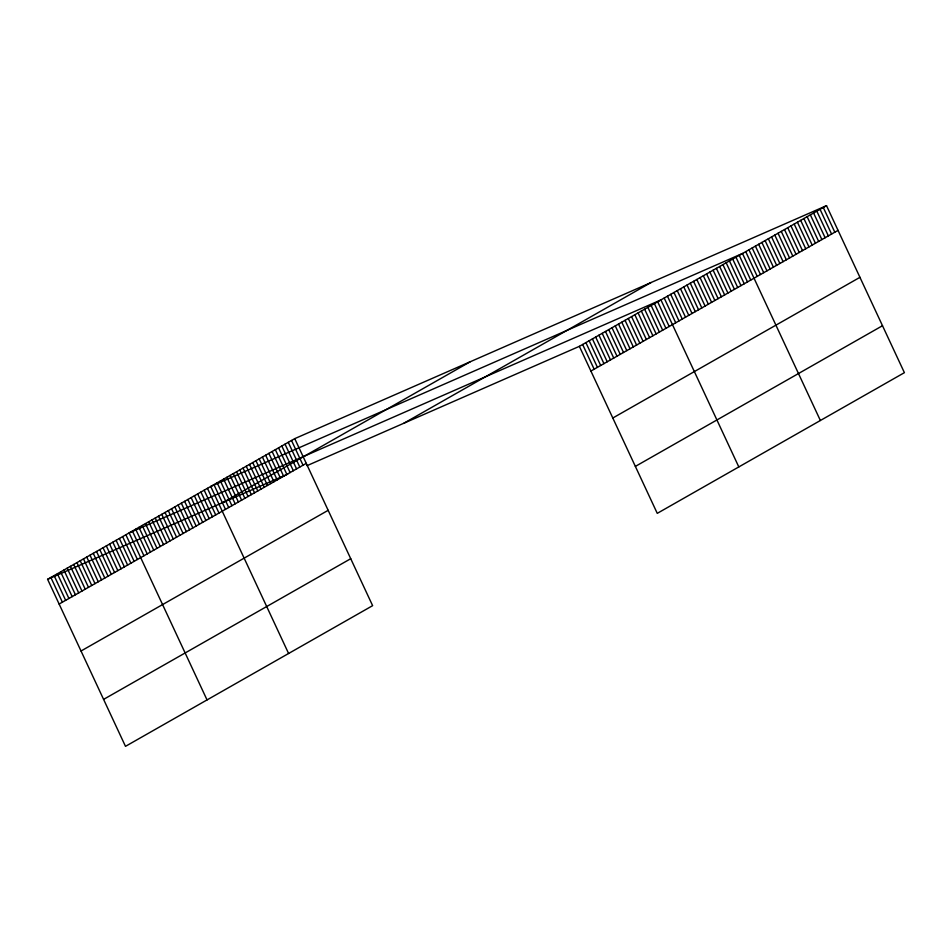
<?xml version="1.0" encoding="UTF-8"?>
<svg xmlns="http://www.w3.org/2000/svg" width="952" height="952" viewBox="0 0 952 952"><rect width="100%" height="100%" fill="white"/><g stroke="black" fill="none" stroke-linecap="round" stroke-linejoin="round"><path stroke-width="1.43" d="M294.739 438.646L372.625 605.662L125.486 746.344L47.6 579.328L294.739 438.646L826.514 205.656L904.4 372.672L657.261 513.354L579.375 346.338L826.514 205.656M223.089 502.442L470.228 361.76M59.131 604.044L306.27 463.362M403.886 423.223L651.025 282.542M81.027 651.001L328.166 510.32M590.906 371.054L838.046 230.372M103.589 699.387L350.729 558.705M612.802 418.011L859.942 277.329M635.365 466.397L882.504 325.715M47.6 579.328L287.659 474.155M307.032 465.659L579.375 346.338M823.29 207.488L834.809 232.205M820.053 209.333L831.584 234.049M816.828 211.165L828.347 235.882M813.591 213.01L825.11 237.726M810.354 214.855L821.885 239.571M807.129 216.687L818.649 241.403M803.893 218.532L815.424 243.248M800.668 220.364L812.187 245.08M797.431 222.209L808.962 246.925M794.194 224.053L805.725 248.769M790.969 225.886L802.488 250.602M787.732 227.73L799.263 252.447M784.507 229.563L796.027 254.279M781.271 231.407L792.802 256.124M778.046 233.252L789.565 257.968M774.809 235.084L786.328 259.801M771.572 236.929L783.103 261.645M768.347 238.762L779.866 263.478M765.111 240.606L776.642 265.322M761.886 242.451L773.405 267.167M758.649 244.283L770.18 269M755.412 246.128L766.943 270.844M752.187 247.96L763.706 272.677M748.95 249.805L760.481 274.521M745.725 251.649L757.245 276.366M820.374 420.498L742.489 253.482L210.713 486.472L288.599 653.5M739.228 255.338L750.759 280.055M735.967 257.195L747.487 281.911M732.707 259.051L744.226 283.767M729.446 260.907L740.965 285.624M726.174 262.764L737.705 287.492M722.913 264.632L734.444 289.349M719.652 266.489L731.184 291.205M716.392 268.345L727.923 293.061M713.131 270.201L724.65 294.918M709.871 272.058L721.39 296.774M706.61 273.914L718.129 298.63M703.338 275.771L714.869 300.487M700.077 277.627L711.608 302.343M696.816 279.483L708.347 304.2M693.556 281.34L705.087 306.056M690.295 283.196L701.814 307.912M687.035 285.053L698.554 309.769M683.774 286.909L695.293 311.625M680.501 288.765L692.033 313.482M677.241 290.622L688.772 315.338M673.98 292.478L685.511 317.195M670.72 294.335L682.251 319.051M667.459 296.191L678.978 320.907M664.198 298.047L675.718 322.776M738.812 466.932L660.938 299.916L129.151 532.906L207.036 699.922M657.665 301.772L669.197 326.488M654.405 303.628L665.936 328.345M651.144 305.485L662.675 330.201M647.884 307.341L659.415 332.058M644.623 309.198L656.142 333.914M641.362 311.054L652.882 335.77M638.102 312.91L649.621 337.627M634.841 314.767L646.36 339.483M631.569 316.623L643.1 341.34M628.308 318.48L639.839 343.196M625.048 320.336L636.579 345.052M621.787 322.192L633.306 346.909M618.526 324.049L630.046 348.765M615.266 325.905L626.785 350.622M612.005 327.762L623.524 352.478M608.733 329.618L620.264 354.334M605.472 331.474L617.003 356.203M602.211 333.343L613.742 358.059M598.951 335.199L610.482 359.915M595.69 337.056L607.209 361.772M592.43 338.912L603.949 363.628M589.169 340.768L600.688 365.485M585.896 342.625L597.428 367.341M582.636 344.481L594.167 369.197M291.514 440.478L303.034 465.207M288.277 442.323L299.797 467.039M285.041 444.167L296.572 468.884M281.816 446L293.335 470.716M278.579 447.845L290.11 472.561M275.354 449.677L286.873 474.405M272.117 451.522L283.648 476.238M268.88 453.366L280.412 478.082M265.656 455.199L277.175 479.915M262.419 457.043L273.95 481.76M259.194 458.876L270.713 483.604M255.957 460.72L267.488 485.437M252.732 462.565L264.251 487.281M249.495 464.397L261.015 489.114M246.259 466.242L257.79 490.958M243.034 468.075L254.553 492.803M239.797 469.919L251.328 494.635M236.572 471.764L248.091 496.48M233.335 473.596L244.866 498.312M230.098 475.441L241.63 500.157M226.874 477.273L238.393 501.99M223.637 479.118L235.168 503.834M220.412 480.962L231.931 505.679M217.175 482.795L228.706 507.511M213.95 484.639L225.469 509.356M207.453 488.328L218.972 513.057M204.192 490.197L215.711 514.913M200.931 492.053L212.451 516.769M197.659 493.909L209.19 518.626M194.398 495.766L205.929 520.482M191.138 497.622L202.669 522.339M187.877 499.479L199.408 524.195M184.617 501.335L196.136 526.051M181.356 503.192L192.875 527.908M178.095 505.048L189.615 529.764M174.823 506.904L186.354 531.621M171.562 508.761L183.093 533.477M168.302 510.617L179.833 535.333M165.041 512.473L176.572 537.19M161.78 514.33L173.3 539.046M158.52 516.186L170.039 540.903M155.259 518.043L166.779 542.759M151.987 519.899L163.518 544.615M148.726 521.755L160.257 546.484M145.466 523.624L156.997 548.34M142.205 525.48L153.736 550.197M138.944 527.337L150.464 552.053M135.684 529.193L147.203 553.909M132.423 531.049L143.942 555.766M125.89 534.762L137.421 559.478M122.629 536.619L134.161 561.335M119.369 538.475L130.9 563.191M116.108 540.331L127.627 565.048M112.848 542.188L124.367 566.904M109.587 544.044L121.106 568.76M106.326 545.901L117.846 570.617M103.054 547.757L114.585 572.473M99.793 549.613L111.324 574.33M96.533 551.47L108.064 576.186M93.272 553.326L104.791 578.043M90.012 555.183L101.531 579.899M86.751 557.039L98.27 581.767M83.49 558.907L95.01 583.624M80.218 560.764L91.749 585.48M76.957 562.62L88.488 587.336M73.697 564.476L85.228 589.193M70.436 566.333L81.967 591.049M67.175 568.189L78.695 592.906M63.915 570.046L75.434 594.762M60.654 571.902L72.173 596.618M57.382 573.758L68.913 598.475M54.121 575.615L65.652 600.331M50.861 577.471L62.392 602.188"/></g></svg>
